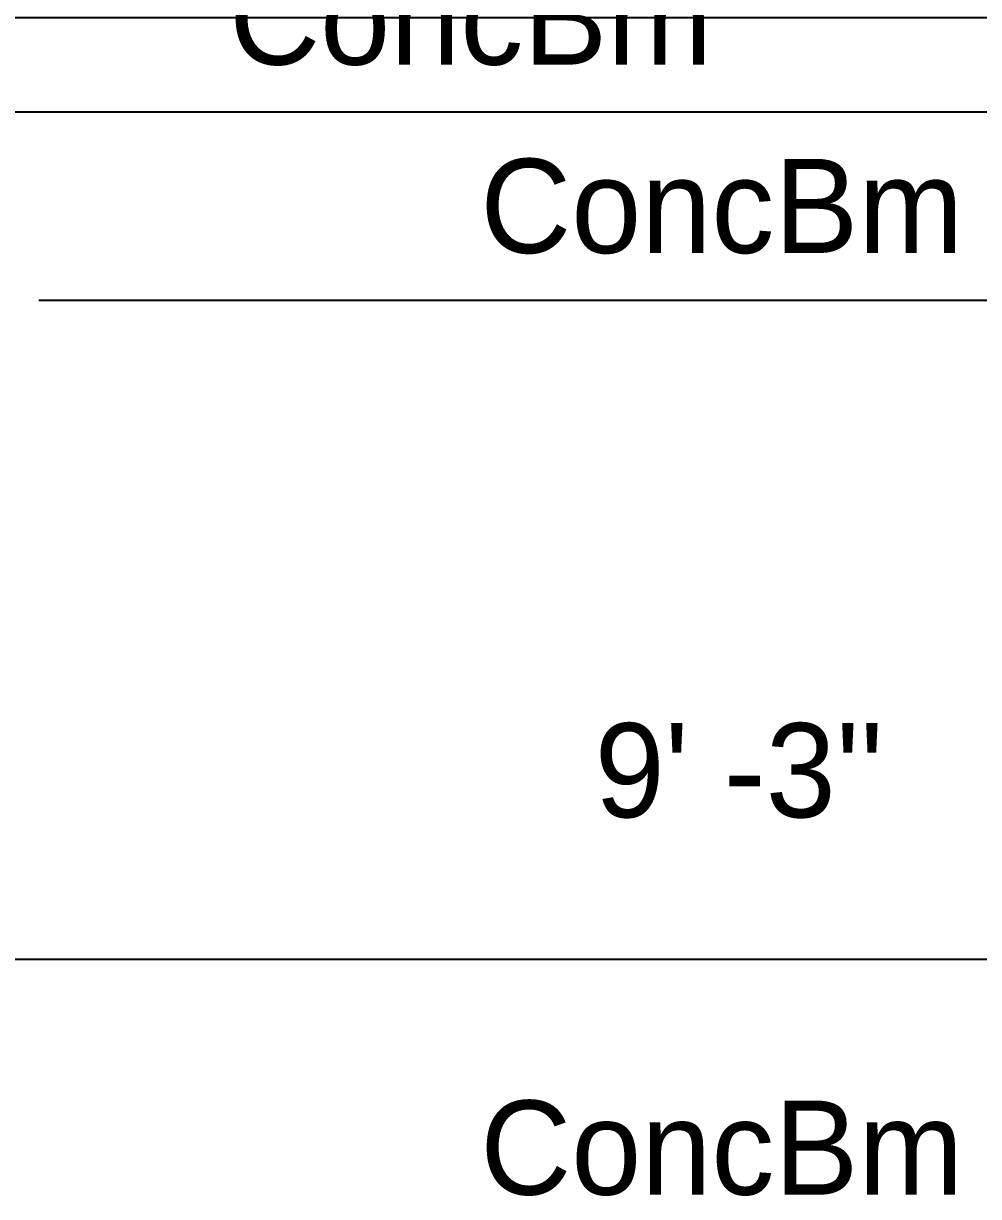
# Model space of a CAD drawing. Extents: x -38 to 2998, y -195 to 11529.
# Drawn here: x 267 to 327.9, y 902.9 to 977.6 of the extents above; entities that cross this region are included whole.
import ezdxf
from ezdxf.enums import TextEntityAlignment as Align

# ---------------------------------------------------------------- set-up
doc = ezdxf.new("R2010")
doc.units = 0
doc.header["$MEASUREMENT"] = 0
doc.layers.get('0').update_dxf_attribs({"linetype": 'CONTINUOUS'})
for name, color, linetype in [('CENTERLINES', 7, 'CONTINUOUS'), ('DIMENSIONS', 4, 'CONTINUOUS'), ('TEXT', 5, 'CONTINUOUS')]:
    doc.layers.add(name, color=color, linetype=linetype)
doc.dimstyles.get("Standard").update_dxf_attribs({"dimtxt": 0.18, "dimasz": 0.18, "dimexe": 0.18, "dimexo": 0.0625, "dimgap": 0.09, "dimtad": 0, "dimtih": 1, "dimtoh": 1, "dimdec": 4, "dimzin": 0, "dimtxsty": 'STANDARD', "dimcen": 0.09, "dimazin": 3, "dimtfac": 1, "dimtdec": 4, "dimtofl": 0, "dimtmove": 0, "dimatfit": 3, "dimtolj": 1, "dimtzin": 0})

# ---------------------------------------------------------------- blocks, each defined once
blk = doc.blocks.new('*D7656')
at = {"color": 1, "linetype": 'BYBLOCK'}
for points in [[(260.769, 982.773), (259.708, 981.712), (252.284, 974.288), (251.223, 973.227)], [(371.769, 982.773), (370.708, 981.712), (363.284, 974.288), (362.223, 973.227)]]:
    blk.add_solid(points, dxfattribs=at)
at = {"layer": 'DIMENSIONS', "color": 9, "linetype": 'BYBLOCK'}
for p, q in [((255.996, 978), (255.996, 996)), ((366.996, 978), (366.996, 996))]:
    blk.add_line(p, q, dxfattribs=at)
at = {"layer": 'DIMENSIONS', "color": 0, "linetype": 'BYBLOCK'}
blk.add_line((255.996, 978), (366.996, 978), dxfattribs=at)
at = {"layer": 'DIMENSIONS', "color": 0, "linetype": 'BYBLOCK', "insert": (311.496, 990), "char_height": 6, "attachment_point": 5}
blk.add_mtext("\\A1; 9' -3''", dxfattribs=at)
blk = doc.blocks.new('*D8126')
at = {"color": 1, "linetype": 'BYBLOCK'}
for points in [[(260.769, 922.773), (259.708, 921.712), (252.284, 914.288), (251.223, 913.227)], [(371.769, 922.773), (370.708, 921.712), (363.284, 914.288), (362.223, 913.227)]]:
    blk.add_solid(points, dxfattribs=at)
at = {"layer": 'DIMENSIONS', "color": 9, "linetype": 'BYBLOCK'}
for p, q in [((255.996, 918), (255.996, 936)), ((366.996, 918), (366.996, 936))]:
    blk.add_line(p, q, dxfattribs=at)
at = {"layer": 'DIMENSIONS', "color": 0, "linetype": 'BYBLOCK'}
blk.add_line((255.996, 918), (366.996, 918), dxfattribs=at)
at = {"layer": 'DIMENSIONS', "color": 0, "linetype": 'BYBLOCK', "insert": (311.496, 930), "char_height": 6, "attachment_point": 5}
blk.add_mtext("\\A1; 9' -3''", dxfattribs=at)
blk = doc.blocks.new('*D8596')
at = {"color": 1, "linetype": 'BYBLOCK'}
for points in [[(260.769, 922.773), (259.708, 921.712), (252.284, 914.288), (251.223, 913.227)], [(371.769, 922.773), (370.708, 921.712), (363.284, 914.288), (362.223, 913.227)]]:
    blk.add_solid(points, dxfattribs=at)
at = {"layer": 'DIMENSIONS', "color": 9, "linetype": 'BYBLOCK'}
for p, q in [((255.996, 918), (255.996, 936)), ((366.996, 918), (366.996, 936))]:
    blk.add_line(p, q, dxfattribs=at)
at = {"layer": 'DIMENSIONS', "color": 0, "linetype": 'BYBLOCK'}
blk.add_line((255.996, 918), (366.996, 918), dxfattribs=at)
at = {"layer": 'DIMENSIONS', "color": 0, "linetype": 'BYBLOCK', "insert": (311.496, 930), "char_height": 6, "attachment_point": 5}
blk.add_mtext("\\A1; 9' -3''", dxfattribs=at)
blk = doc.blocks.new('*D9066')
at = {"color": 1, "linetype": 'BYBLOCK'}
for points in [[(260.769, 922.773), (259.708, 921.712), (252.284, 914.288), (251.223, 913.227)], [(371.769, 922.773), (370.708, 921.712), (363.284, 914.288), (362.223, 913.227)]]:
    blk.add_solid(points, dxfattribs=at)
at = {"layer": 'DIMENSIONS', "color": 9, "linetype": 'BYBLOCK'}
for p, q in [((255.996, 918), (255.996, 936)), ((366.996, 918), (366.996, 936))]:
    blk.add_line(p, q, dxfattribs=at)
at = {"layer": 'DIMENSIONS', "color": 0, "linetype": 'BYBLOCK'}
blk.add_line((255.996, 918), (366.996, 918), dxfattribs=at)
at = {"layer": 'DIMENSIONS', "color": 0, "linetype": 'BYBLOCK', "insert": (311.496, 930), "char_height": 6, "attachment_point": 5}
blk.add_mtext("\\A1; 9' -3''", dxfattribs=at)
blk = doc.blocks.new('*D9560')
at = {"color": 1, "linetype": 'BYBLOCK'}
for points in [[(244.773, 886.773), (243.712, 885.712), (236.288, 878.288), (235.227, 877.227)], [(355.773, 886.773), (354.712, 885.712), (347.288, 878.288), (346.227, 877.227)]]:
    blk.add_solid(points, dxfattribs=at)
at = {"layer": 'DIMENSIONS', "color": 9, "linetype": 'BYBLOCK'}
for p, q in [((240, 882), (240, 900)), ((351, 882), (351, 900))]:
    blk.add_line(p, q, dxfattribs=at)
at = {"layer": 'DIMENSIONS', "color": 0, "linetype": 'BYBLOCK'}
blk.add_line((240, 882), (351, 882), dxfattribs=at)
at = {"layer": 'DIMENSIONS', "color": 0, "linetype": 'BYBLOCK', "insert": (295.5, 894), "char_height": 6, "attachment_point": 5}
blk.add_mtext("\\A1; 9' -3''", dxfattribs=at)

msp = doc.modelspace()

# ---------------------------------------------------------------- linework, layer by layer
at = {"layer": 'CENTERLINES', "color": 0, "linetype": 'CONTINUOUS'}
for p, q in [((252, 972), (339, 972)), ((267.996, 960), (354.996, 960))]:
    msp.add_line(p, q, dxfattribs=at)

# ---------------------------------------------------------------- texts
at = {"layer": 'TEXT', "color": 0}
for p in [(295.5, 978), (311.496, 966), (311.496, 906), (311.496, 906), (311.496, 906)]:
    msp.add_text('ConcBm', height=6, dxfattribs=at).set_placement(p, align=Align.MIDDLE)

# ---------------------------------------------------------------- dimensions: what is measured, and where the dimension line sits
at = {"layer": 'DIMENSIONS'}
for base, p1, p2, picture, middle in [((366.996, 978), (255.996, 966), (366.996, 966), '*D7656', (311.496, 966)), ((366.996, 918), (255.996, 906), (366.996, 906), '*D8126', (311.496, 906)), ((366.996, 918), (255.996, 906), (366.996, 906), '*D8596', (311.496, 906)), ((366.996, 918), (255.996, 906), (366.996, 906), '*D9066', (311.496, 906)), ((351, 882), (240, 870), (351, 870), '*D9560', (295.5, 870))]:
    dim = msp.add_linear_dim(base=base, p1=p1, p2=p2, dimstyle='STANDARD', dxfattribs=at)
    dim.commit()
    dim.dimension.update_dxf_attribs({"geometry": picture, "text_midpoint": middle})

doc.saveas('drawing.dxf')
